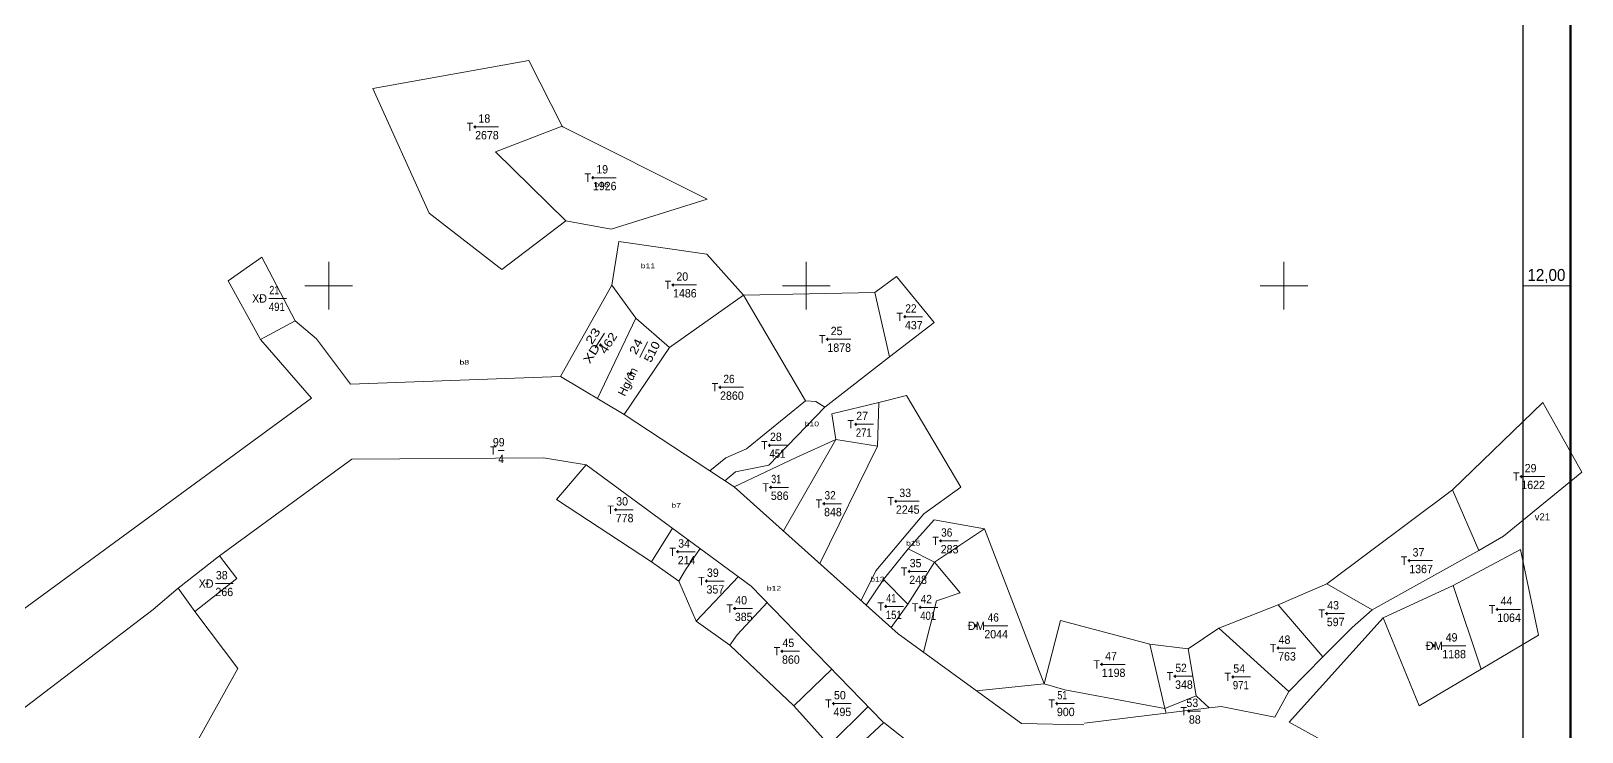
# Model space of a CAD drawing. Header units: metres. Extents: x 398680 to 399752, y 50566 to 51792.
# Drawn here: x 399075 to 399725, y 51013 to 51307 of the extents above; entities that cross this region are included whole.
import ezdxf
from ezdxf.enums import TextEntityAlignment as Align

# ---------------------------------------------------------------- set-up
doc = ezdxf.new("R2010")
doc.units = ezdxf.units.M
doc.header["$LTSCALE"] = 1.4
for name, color, linetype, lineweight in [('15', 7, 'Continuous', 13), ('22', 7, 'Continuous', 13), ('51', 7, 'Continuous', 13), ('63', 7, 'Continuous', 13)]:
    doc.layers.add(name, color=color, linetype=linetype, lineweight=lineweight)
doc.layers.add('50', color=7, linetype='Continuous')

msp = doc.modelspace()

# ---------------------------------------------------------------- hatches: boundary and pattern name
at = {"layer": '51'}
for points in [[(399261.362, 51266.499, 1), (399261.212, 51266.499, 1)], [(399310.697, 51245.225, 1), (399310.547, 51245.225, 1)], [(399344.255, 51200.33, 1), (399344.105, 51200.33, 1)], [(399344.26, 51200.339, 1), (399344.11, 51200.339, 1)], [(399171.507, 51194.685, 1), (399171.357, 51194.685, 1)], [(399441.371, 51186.995, 1), (399441.221, 51186.995, 1)], [(399408.898, 51177.571, 1), (399408.748, 51177.571, 1)], [(399313.887, 51175.124, 1), (399313.737, 51175.124, 1)], [(399326.529, 51163.29, 1), (399326.379, 51163.29, 1)], [(399363.959, 51157.485, 1), (399363.809, 51157.485, 1)], [(399420.814, 51142.015, 1), (399420.664, 51142.015, 1)], [(399384.667, 51133.23, 1), (399384.517, 51133.23, 1)], [(399699.514, 51120.125, 1), (399699.364, 51120.125, 1)], [(399385.214, 51115.6, 1), (399385.064, 51115.6, 1)], [(399320.273, 51106.25, 1), (399320.123, 51106.25, 1)], [(399407.516, 51108.77, 1), (399407.366, 51108.77, 1)], [(399437.6, 51109.804, 1), (399437.45, 51109.804, 1)], [(399456.368, 51093.21, 1), (399456.218, 51093.21, 1)], [(399346.235, 51088.635, 1), (399346.085, 51088.635, 1)], [(399443.181, 51080.393, 1), (399443.031, 51080.393, 1)], [(399652.579, 51084.918, 1), (399652.429, 51084.918, 1)], [(399149.121, 51075.33, 1), (399148.971, 51075.33, 1)], [(399358.278, 51076.381, 1), (399358.128, 51076.381, 1)], [(399370.132, 51064.891, 1), (399369.982, 51064.891, 1)], [(399433.386, 51065.735, 1), (399433.236, 51065.735, 1)], [(399447.796, 51065.35, 1), (399447.646, 51065.35, 1)], [(399618.044, 51062.754, 1), (399617.894, 51062.754, 1)], [(399689.424, 51064.54, 1), (399689.274, 51064.54, 1)], [(399471.128, 51057.651, 1), (399470.978, 51057.651, 1)], [(399389.897, 51047.005, 1), (399389.747, 51047.005, 1)], [(399597.678, 51048.341, 1), (399597.528, 51048.341, 1)], [(399662.926, 51049.315, 1), (399662.776, 51049.315, 1)], [(399523.828, 51041.49, 1), (399523.678, 51041.49, 1)], [(399554.509, 51036.525, 1), (399554.359, 51036.525, 1)], [(399578.72, 51036.285, 1), (399578.57, 51036.285, 1)], [(399411.487, 51025.105, 1), (399411.337, 51025.105, 1)], [(399505.01, 51025.101, 1), (399504.86, 51025.101, 1)], [(399560.302, 51021.92, 1), (399560.152, 51021.92, 1)]]:
    msp.add_hatch(color=256, dxfattribs=at).paths.add_polyline_path(points)

# ---------------------------------------------------------------- linework, layer by layer
at = {"layer": '15'}
for p, q in [((399261.29, 51266.5), (399271.09, 51266.5)), ((399310.62, 51245.22), (399320.42, 51245.22)), ((399344.18, 51200.34), (399353.98, 51200.34)), ((399174.93, 51194.68), (399182.28, 51194.68)), ((399441.3, 51187), (399448.65, 51187)), ((399311.59, 51173.94), (399315.53, 51180.14)), ((399330.24, 51169.9), (399333.52, 51176.48)), ((399408.82, 51177.57), (399418.62, 51177.57)), ((399363.88, 51157.48), (399373.68, 51157.48)), ((399420.74, 51142.02), (399428.09, 51142.02)), ((399271, 51131), (399273.45, 51131)), ((399384.59, 51133.23), (399391.94, 51133.23)), ((399699.44, 51120.12), (399709.24, 51120.12)), ((399385.14, 51115.6), (399392.49, 51115.6)), ((399320.2, 51106.25), (399327.55, 51106.25)), ((399407.44, 51108.77), (399414.79, 51108.77)), ((399437.52, 51109.8), (399447.32, 51109.8)), ((399456.29, 51093.21), (399463.64, 51093.21)), ((399346.16, 51088.64), (399353.51, 51088.64)), ((399443.11, 51080.39), (399450.46, 51080.39)), ((399652.5, 51084.92), (399662.3, 51084.92)), ((399152.55, 51075.33), (399159.9, 51075.33)), ((399358.2, 51076.38), (399365.55, 51076.38)), ((399370.06, 51064.89), (399377.41, 51064.89)), ((399433.31, 51065.74), (399440.66, 51065.74)), ((399447.72, 51065.35), (399455.07, 51065.35)), ((399617.97, 51062.75), (399625.32, 51062.75)), ((399689.35, 51064.54), (399699.15, 51064.54)), ((399474.55, 51057.65), (399484.35, 51057.65)), ((399389.82, 51047), (399397.17, 51047)), ((399597.6, 51048.34), (399604.95, 51048.34)), ((399666.35, 51049.32), (399676.15, 51049.32)), ((399523.75, 51041.49), (399533.55, 51041.49)), ((399554.43, 51036.52), (399561.78, 51036.52)), ((399578.64, 51036.28), (399586, 51036.28)), ((399411.41, 51025.1), (399418.76, 51025.1)), ((399504.94, 51025.1), (399512.28, 51025.1)), ((399560.23, 51021.92), (399565.13, 51021.92))]:
    msp.add_line(p, q, dxfattribs=at)
at = {"layer": '22'}
for p, q in [((399297.03, 51161.96), (399318.53, 51200.19)), ((399328.59, 51186.46), (399318.53, 51200.19)), ((399373.68, 51196.04), (399342.71, 51174.18)), ((399428.69, 51197.22), (399373.68, 51196.04)), ((399399.63, 51151.87), (399373.68, 51196.04)), ((399434.78, 51170.18), (399428.69, 51197.22)), ((399171.35, 51177.42), (399185.96, 51185.25)), ((399194.81, 51177.71), (399185.96, 51185.25)), ((399312.54, 51152.77), (399328.59, 51186.46)), ((399342.71, 51174.18), (399328.59, 51186.46)), ((399192.72, 51152.89), (399171.35, 51177.42)), ((399323.76, 51146.12), (399342.71, 51174.18)), ((399434.78, 51170.18), (399407.72, 51149.19)), ((399192.72, 51152.89), (399018.68, 51025.66)), ((399430.42, 51151.14), (399429.82, 51132.89)), ((399390.38, 51097.38), (399412.33, 51135.58)), ((399429.82, 51132.89), (399405.63, 51083.71)), ((399412.33, 51135.58), (399429.82, 51132.89)), ((399307.83, 51125.07), (399289.98, 51127.89)), ((399617.93, 51075.24), (399670.57, 51114.57)), ((399670.57, 51114.57), (399681.71, 51089.11)), ((399335.16, 51084.48), (399343.93, 51098.53)), ((399499.55, 51033.36), (399474.56, 51098.3)), ((399154.2, 51086.97), (399136.88, 51073.44)), ((399432.27, 51077.01), (399442.68, 51089.88)), ((399453.7, 51084.35), (399442.68, 51089.88)), ((399636.97, 51064.39), (399681.71, 51089.11)), ((399136.88, 51073.44), (399143.87, 51063.69)), ((399353.92, 51059.6), (399371.53, 51078.24)), ((399425.1, 51066.27), (399432.27, 51077.01)), ((399617.93, 51075.24), (399636.97, 51064.39)), ((399641.55, 51061.04), (399670.95, 51074.48)), ((399670.95, 51074.48), (399682.63, 51039.55)), ((399442.57, 51066.69), (399435.52, 51056.93)), ((399616.36, 51044.72), (399597.6, 51066.46)), ((399641.55, 51061.04), (399602.21, 51017.31)), ((399602.11, 51030.22), (399572.79, 51056.6)), ((399543.84, 51050), (399559.87, 51047.95)), ((399563.31, 51028.39), (399559.87, 51047.95)), ((399602.11, 51030.22), (399616.36, 51044.72)), ((399471.29, 51030.44), (399499.55, 51033.36)), ((399499.55, 51033.36), (399508.22, 51030.88)), ((399550.14, 51023.05), (399508.22, 51030.88)), ((399602.11, 51030.22), (399596.16, 51019.47)), ((399516.48, 51016.84), (399568.64, 51023.29)), ((399550.14, 51023.05), (399550.69, 51021.07)), ((399568.64, 51023.29), (399573.79, 51023.93)), ((399573.79, 51023.93), (399596.16, 51019.47)), ((399420.79, 51006.34), (399432.41, 51017.16))]:
    msp.add_line(p, q, dxfattribs=at)
at = {"layer": '22', "lineweight": 53}
msp.add_lwpolyline([(398680, 50680), (398680, 51720), (399720, 51720), (399720, 50680)], close=True, dxfattribs=at)
at = {"layer": '22'}
for points in [[(399299.29, 51227.19), (399272.47, 51206.84), (399242.08, 51230.38), (399218.43, 51282.49), (399283.8, 51294.34), (399297.74, 51266.83)], [(399299.29, 51227.19), (399269.82, 51255.99), (399297.74, 51266.83)], [(399299.29, 51227.19), (399318.24, 51223.62), (399358.43, 51236.18), (399298.1, 51266.46), (399297.74, 51266.83)], [(399318.53, 51200.19), (399321.54, 51218.45), (399358.28, 51213.17), (399373.68, 51196.04)], [(399185.96, 51185.25), (399171.95, 51211.95), (399157.81, 51202.04), (399171.35, 51177.42)], [(399434.78, 51170.18), (399453.59, 51184.58), (399437.73, 51203.81), (399428.69, 51197.22)], [(399369.84, 51115.79), (399323.74, 51146.14), (399297.03, 51161.96), (399209.16, 51158.8), (399194.81, 51177.71)], [(399399.63, 51151.87), (399374.98, 51131.68), (399366.25, 51127.91), (399359.55, 51122.56)], [(399407.72, 51149.19), (399404.05, 51151.57), (399399.63, 51151.87)], [(399412.33, 51135.58), (399410.7, 51146.37), (399430.42, 51151.14)], [(399422.92, 51068.22), (399429.08, 51080.69), (399449.19, 51104.46), (399464.7, 51115.67), (399441.89, 51154.03), (399430.42, 51151.14)], [(399681.71, 51089.11), (399691.94, 51095.14), (399724.84, 51121.98), (399708.38, 51151.14), (399670.57, 51114.57)], [(399365.88, 51118.4), (399370.39, 51122.12), (399384.26, 51124.89), (399407.72, 51149.19)], [(399369.84, 51115.79), (399395.75, 51128.08), (399412.33, 51135.58)], [(399289.98, 51127.89), (399209.66, 51127.39), (399154.2, 51086.97)], [(399307.83, 51125.07), (399295.39, 51110.52), (399335.16, 51084.48)], [(399432.24, 51017.29), (399376.92, 51074.28), (399307.83, 51125.07)], [(399516.17, 51016.21), (399490.08, 51016.79), (399438.53, 51054.23), (399369.84, 51115.79)], [(399442.68, 51089.88), (399453.5, 51102.07), (399474.56, 51098.3)], [(399474.56, 51098.3), (399453.7, 51084.35), (399442.57, 51066.69), (399432.27, 51077.01)], [(399154.2, 51086.97), (399161.55, 51077.48), (399143.87, 51063.69)], [(399346.64, 51076.38), (399349.47, 51081.09), (399355.5, 51090.02)], [(399670.95, 51074.48), (399699.16, 51089.53), (399706.69, 51053.79), (399682.63, 51039.55)], [(399335.16, 51084.48), (399346.64, 51076.38), (399353.92, 51059.6), (399367.93, 51049.52), (399394.75, 51024.16)], [(399449.11, 51046.55), (399454.53, 51068.09), (399464.47, 51071.48), (399453.7, 51084.35)], [(399059.71, 51013.68), (399126.48, 51064.41), (399136.88, 51073.44)], [(399617.93, 51075.24), (399597.6, 51066.46), (399572.79, 51056.6), (399559.87, 51047.95)], [(399367.93, 51049.52), (399371.1, 51053.91), (399383.55, 51067.45)], [(399143.87, 51063.69), (399161.92, 51039.73), (399110.76, 50947.89)], [(399499.55, 51033.36), (399506.5, 51059.93), (399543.84, 51050), (399550.14, 51023.05)], [(399616.36, 51044.72), (399628.59, 51056.9), (399636.97, 51064.39)], [(399641.55, 51061.04), (399656.61, 51024.15), (399682.63, 51039.55)], [(399425.85, 51023.87), (399409.58, 51007.74), (399394.75, 51024.16), (399410.65, 51039.54)], [(399550.14, 51023.05), (399563.31, 51028.39), (399568.64, 51023.29)], [(399473.64, 50989.62), (399473.33, 50992.64), (399463.11, 51000.17), (399446.62, 51006.02), (399432.41, 51017.16)], [(399602.21, 51017.31), (399616.9, 51009.26), (399640.11, 50977.09), (399645.43, 50960.03)]]:
    msp.add_lwpolyline(points, dxfattribs=at)
at = {"layer": '51'}
for p, q in [((399260.97, 51266.5), (399260.66, 51266.5)), ((399261.29, 51267.12), (399261.29, 51266.81)), ((399261.29, 51266.19), (399261.29, 51265.87)), ((399261.91, 51266.5), (399261.6, 51266.5)), ((399310.31, 51245.22), (399310, 51245.22)), ((399310.62, 51245.85), (399310.62, 51245.54)), ((399310.62, 51244.91), (399310.62, 51244.6)), ((399311.25, 51245.22), (399310.93, 51245.22)), ((399343.87, 51200.34), (399343.56, 51200.34)), ((399343.87, 51200.33), (399343.56, 51200.33)), ((399344.18, 51200.96), (399344.18, 51200.65)), ((399344.18, 51200.96), (399344.18, 51200.64)), ((399344.18, 51200.03), (399344.18, 51199.71)), ((399344.18, 51200.02), (399344.18, 51199.7)), ((399344.8, 51200.33), (399344.49, 51200.33)), ((399344.81, 51200.34), (399344.5, 51200.34)), ((399171.12, 51194.68), (399170.81, 51194.68)), ((399171.43, 51195.31), (399171.43, 51195)), ((399171.43, 51194.37), (399171.43, 51194.06)), ((399172.06, 51194.68), (399171.74, 51194.68)), ((399440.98, 51186.99), (399440.67, 51186.99)), ((399441.3, 51187.62), (399441.3, 51187.31)), ((399441.3, 51186.68), (399441.3, 51186.37)), ((399441.92, 51186.99), (399441.61, 51186.99)), ((399408.51, 51177.57), (399408.2, 51177.57)), ((399408.82, 51178.2), (399408.82, 51177.88)), ((399408.82, 51177.26), (399408.82, 51176.95)), ((399409.45, 51177.57), (399409.14, 51177.57)), ((399313.5, 51175.12), (399313.19, 51175.12)), ((399313.81, 51175.75), (399313.81, 51175.44)), ((399313.81, 51174.81), (399313.81, 51174.5)), ((399314.44, 51175.12), (399314.12, 51175.12)), ((399326.14, 51163.29), (399325.83, 51163.29)), ((399326.45, 51163.92), (399326.45, 51163.6)), ((399327.08, 51163.29), (399326.77, 51163.29)), ((399326.45, 51162.98), (399326.45, 51162.67)), ((399363.57, 51157.49), (399363.26, 51157.49)), ((399363.88, 51158.11), (399363.88, 51157.8)), ((399363.88, 51157.17), (399363.88, 51156.86)), ((399364.51, 51157.49), (399364.2, 51157.49)), ((399420.43, 51142.01), (399420.11, 51142.01)), ((399420.74, 51142.64), (399420.74, 51142.33)), ((399420.74, 51141.7), (399420.74, 51141.39)), ((399421.36, 51142.01), (399421.05, 51142.01)), ((399384.28, 51133.23), (399383.97, 51133.23)), ((399384.59, 51133.85), (399384.59, 51133.54)), ((399384.59, 51132.92), (399384.59, 51132.6)), ((399385.22, 51133.23), (399384.9, 51133.23)), ((399699.13, 51120.12), (399698.81, 51120.12)), ((399699.44, 51120.75), (399699.44, 51120.44)), ((399699.44, 51119.81), (399699.44, 51119.5)), ((399700.06, 51120.12), (399699.75, 51120.12)), ((399384.83, 51115.6), (399384.51, 51115.6)), ((399385.14, 51116.22), (399385.14, 51115.91)), ((399385.14, 51115.29), (399385.14, 51114.97)), ((399385.76, 51115.6), (399385.45, 51115.6)), ((399319.89, 51106.25), (399319.57, 51106.25)), ((399320.2, 51106.87), (399320.2, 51106.56)), ((399320.2, 51105.94), (399320.2, 51105.62)), ((399320.82, 51106.25), (399320.51, 51106.25)), ((399407.13, 51108.77), (399406.82, 51108.77)), ((399407.44, 51109.4), (399407.44, 51109.08)), ((399407.44, 51108.46), (399407.44, 51108.15)), ((399408.07, 51108.77), (399407.75, 51108.77)), ((399437.21, 51109.8), (399436.9, 51109.8)), ((399437.52, 51110.43), (399437.52, 51110.12)), ((399437.52, 51109.49), (399437.52, 51109.18)), ((399438.15, 51109.8), (399437.84, 51109.8)), ((399455.98, 51093.21), (399455.67, 51093.21)), ((399456.29, 51093.84), (399456.29, 51093.52)), ((399456.29, 51092.9), (399456.29, 51092.59)), ((399456.92, 51093.21), (399456.61, 51093.21)), ((399345.85, 51088.63), (399345.54, 51088.63)), ((399346.16, 51089.26), (399346.16, 51088.95)), ((399346.16, 51088.32), (399346.16, 51088.01)), ((399346.79, 51088.63), (399346.47, 51088.63)), ((399652.5, 51085.54), (399652.5, 51085.23)), ((399442.79, 51080.39), (399442.48, 51080.39)), ((399443.11, 51081.02), (399443.11, 51080.71)), ((399443.11, 51080.08), (399443.11, 51079.77)), ((399443.73, 51080.39), (399443.42, 51080.39)), ((399652.19, 51084.92), (399651.88, 51084.92)), ((399652.5, 51084.61), (399652.5, 51084.29)), ((399653.13, 51084.92), (399652.82, 51084.92)), ((399148.73, 51075.33), (399148.42, 51075.33)), ((399149.05, 51075.95), (399149.05, 51075.64)), ((399149.05, 51075.02), (399149.05, 51074.7)), ((399149.67, 51075.33), (399149.36, 51075.33)), ((399357.89, 51076.38), (399357.58, 51076.38)), ((399358.2, 51077.01), (399358.2, 51076.69)), ((399358.2, 51076.07), (399358.2, 51075.76)), ((399358.83, 51076.38), (399358.52, 51076.38)), ((399433.31, 51066.36), (399433.31, 51066.05)), ((399447.72, 51065.97), (399447.72, 51065.66)), ((399369.74, 51064.89), (399369.43, 51064.89)), ((399370.06, 51065.52), (399370.06, 51065.2)), ((399370.06, 51064.58), (399370.06, 51064.27)), ((399370.68, 51064.89), (399370.37, 51064.89)), ((399433, 51065.73), (399432.69, 51065.73)), ((399433.31, 51065.42), (399433.31, 51065.11)), ((399433.94, 51065.73), (399433.62, 51065.73)), ((399447.41, 51065.35), (399447.1, 51065.35)), ((399447.72, 51065.04), (399447.72, 51064.72)), ((399448.35, 51065.35), (399448.03, 51065.35)), ((399617.66, 51062.75), (399617.34, 51062.75)), ((399617.97, 51063.38), (399617.97, 51063.07)), ((399617.97, 51062.44), (399617.97, 51062.13)), ((399618.59, 51062.75), (399618.28, 51062.75)), ((399689.04, 51064.54), (399688.72, 51064.54)), ((399689.35, 51065.16), (399689.35, 51064.85)), ((399689.35, 51064.23), (399689.35, 51063.91)), ((399689.97, 51064.54), (399689.66, 51064.54)), ((399470.74, 51057.65), (399470.43, 51057.65)), ((399471.05, 51058.28), (399471.05, 51057.96)), ((399471.05, 51057.34), (399471.05, 51057.03)), ((399471.68, 51057.65), (399471.37, 51057.65)), ((399389.51, 51047.01), (399389.2, 51047.01)), ((399389.82, 51047.63), (399389.82, 51047.32)), ((399389.82, 51046.69), (399389.82, 51046.38)), ((399390.45, 51047.01), (399390.13, 51047.01)), ((399597.29, 51048.34), (399596.98, 51048.34)), ((399597.6, 51048.97), (399597.6, 51048.65)), ((399597.6, 51048.03), (399597.6, 51047.72)), ((399598.23, 51048.34), (399597.92, 51048.34)), ((399662.54, 51049.31), (399662.23, 51049.31)), ((399662.85, 51049.94), (399662.85, 51049.63)), ((399662.85, 51049), (399662.85, 51048.69)), ((399663.48, 51049.31), (399663.16, 51049.31)), ((399523.44, 51041.49), (399523.13, 51041.49)), ((399523.75, 51042.11), (399523.75, 51041.8)), ((399523.75, 51041.18), (399523.75, 51040.86)), ((399524.38, 51041.49), (399524.07, 51041.49)), ((399554.12, 51036.53), (399553.81, 51036.53)), ((399554.43, 51037.15), (399554.43, 51036.84)), ((399554.43, 51036.21), (399554.43, 51035.9)), ((399555.06, 51036.53), (399554.75, 51036.53)), ((399578.33, 51036.29), (399578.02, 51036.29)), ((399578.65, 51036.91), (399578.65, 51036.6)), ((399578.65, 51035.97), (399578.65, 51035.66)), ((399579.27, 51036.29), (399578.96, 51036.29)), ((399411.1, 51025.11), (399410.79, 51025.11)), ((399411.41, 51025.73), (399411.41, 51025.42)), ((399411.41, 51024.79), (399411.41, 51024.48)), ((399412.04, 51025.11), (399411.72, 51025.11)), ((399504.62, 51025.1), (399504.31, 51025.1)), ((399504.94, 51025.73), (399504.94, 51025.41)), ((399504.94, 51024.79), (399504.94, 51024.48)), ((399505.56, 51025.1), (399505.25, 51025.1)), ((399559.91, 51021.92), (399559.6, 51021.92)), ((399560.23, 51022.55), (399560.23, 51022.23)), ((399560.23, 51021.61), (399560.23, 51021.3)), ((399560.85, 51021.92), (399560.54, 51021.92))]:
    msp.add_line(p, q, dxfattribs=at)
msp.add_lwpolyline([(399344.18, 51200.64), (399343.87, 51200.33), (399344.18, 51200.02), (399344.49, 51200.33)], close=True, dxfattribs=at)
for centre, radius in [((399261.287, 51266.499), 0.312), ((399261.287, 51266.499), 0.075), ((399310.622, 51245.225), 0.312), ((399310.622, 51245.225), 0.075), ((399344.185, 51200.339), 0.312), ((399344.18, 51200.33), 0.075), ((399344.185, 51200.339), 0.075), ((399171.432, 51194.685), 0.312), ((399171.432, 51194.685), 0.075), ((399441.296, 51186.995), 0.312), ((399441.296, 51186.995), 0.075), ((399408.823, 51177.571), 0.312), ((399408.823, 51177.571), 0.075), ((399313.812, 51175.124), 0.312), ((399313.812, 51175.124), 0.075), ((399326.454, 51163.29), 0.312), ((399326.454, 51163.29), 0.075), ((399363.884, 51157.485), 0.312), ((399363.884, 51157.485), 0.075), ((399420.739, 51142.015), 0.312), ((399420.739, 51142.015), 0.075), ((399384.592, 51133.23), 0.312), ((399384.592, 51133.23), 0.075), ((399699.439, 51120.125), 0.312), ((399699.439, 51120.125), 0.075), ((399385.139, 51115.6), 0.312), ((399385.139, 51115.6), 0.075), ((399320.198, 51106.25), 0.312), ((399320.198, 51106.25), 0.075), ((399407.441, 51108.77), 0.312), ((399407.441, 51108.77), 0.075), ((399437.525, 51109.804), 0.312), ((399437.525, 51109.804), 0.075), ((399456.293, 51093.21), 0.312), ((399456.293, 51093.21), 0.075), ((399346.16, 51088.635), 0.312), ((399346.16, 51088.635), 0.075), ((399443.106, 51080.393), 0.312), ((399443.106, 51080.393), 0.075), ((399652.504, 51084.918), 0.312), ((399652.504, 51084.918), 0.075), ((399149.046, 51075.33), 0.312), ((399149.046, 51075.33), 0.075), ((399358.203, 51076.381), 0.312), ((399358.203, 51076.381), 0.075), ((399433.311, 51065.735), 0.312), ((399370.057, 51064.891), 0.312), ((399370.057, 51064.891), 0.075), ((399433.311, 51065.735), 0.075), ((399447.721, 51065.35), 0.312), ((399447.721, 51065.35), 0.075), ((399617.969, 51062.754), 0.312), ((399617.969, 51062.754), 0.075), ((399689.349, 51064.54), 0.312), ((399689.349, 51064.54), 0.075), ((399471.053, 51057.651), 0.312), ((399471.053, 51057.651), 0.075), ((399389.822, 51047.005), 0.312), ((399389.822, 51047.005), 0.075), ((399597.603, 51048.341), 0.312), ((399597.603, 51048.341), 0.075), ((399662.851, 51049.315), 0.312), ((399662.851, 51049.315), 0.075), ((399523.753, 51041.49), 0.312), ((399523.753, 51041.49), 0.075), ((399554.434, 51036.525), 0.312), ((399554.434, 51036.525), 0.075), ((399578.645, 51036.285), 0.312), ((399578.645, 51036.285), 0.075), ((399411.412, 51025.105), 0.312), ((399411.412, 51025.105), 0.075), ((399504.935, 51025.101), 0.312), ((399504.935, 51025.101), 0.075), ((399560.227, 51021.92), 0.312), ((399560.227, 51021.92), 0.075)]:
    msp.add_circle(centre, radius, dxfattribs=at)
at = {"layer": '63'}
for p, q in [((399200, 51190), (399200, 51210)), ((399400, 51190), (399400, 51210)), ((399600, 51190), (399600, 51210)), ((399190, 51200), (399210, 51200)), ((399390, 51200), (399410, 51200)), ((399590, 51200), (399610, 51200)), ((399700, 51200), (399720, 51200))]:
    msp.add_line(p, q, dxfattribs=at)
at = {"layer": '63', "lineweight": 25}
msp.add_lwpolyline([(398700, 50700), (398700, 51700), (399700, 51700), (399700, 50700)], close=True, dxfattribs=at)

# ---------------------------------------------------------------- texts
at = {"layer": '15'}
for s, width, p in [('T', 0.95, (399257.79, 51264.75)), ('18', 0.95, (399262.69, 51268.25)), ('2678', 0.95, (399261.29, 51261.25)), ('19', 0.95, (399312.02, 51246.98)), ('T', 0.95, (399307.12, 51243.48)), ('1926', 0.95, (399310.62, 51239.98)), ('20', 0.95, (399345.58, 51202.09)), ('XD', 0.95, (399167.93, 51192.94)), ('21', 0.8, (399175.11, 51196.44)), ('T', 0.95, (399340.68, 51198.59)), ('1486', 0.95, (399344.18, 51195.09)), ('491', 0.85, (399174.93, 51189.44)), ('22', 0.9, (399441.47, 51188.74)), ('25', 0.95, (399410.22, 51179.32)), ('T', 0.95, (399437.8, 51185.24)), ('437', 0.95, (399441.3, 51181.74)), ('T', 0.95, (399405.32, 51175.82)), ('1878', 0.95, (399408.82, 51172.32)), ('T', 0.95, (399360.38, 51155.74)), ('26', 0.9, (399365.28, 51159.24)), ('2860', 0.95, (399363.88, 51152.24)), ('27', 0.95, (399420.91, 51143.76)), ('28', 0.95, (399384.77, 51134.98)), ('T', 0.95, (399417.24, 51140.26)), ('271', 0.85, (399420.74, 51136.76)), ('T', 0.95, (399267.5, 51129.25)), ('99', 0.95, (399268.72, 51132.75)), ('T', 0.95, (399381.09, 51131.48)), ('451', 0.85, (399384.59, 51127.98)), ('4', 0.9, (399271, 51125.75)), ('29', 0.95, (399700.84, 51121.88)), ('31', 0.8, (399385.31, 51117.35)), ('T', 0.95, (399695.94, 51118.38)), ('1622', 0.95, (399699.44, 51114.88)), ('30', 0.95, (399320.37, 51108)), ('T', 0.95, (399381.64, 51113.85)), ('586', 0.95, (399385.14, 51110.35)), ('32', 0.9, (399407.62, 51110.52)), ('T', 0.95, (399434.02, 51108.05)), ('33', 0.95, (399438.93, 51111.55)), ('T', 0.95, (399316.7, 51104.5)), ('T', 0.95, (399403.94, 51107.02)), ('848', 0.95, (399407.44, 51103.52)), ('2245', 0.95, (399437.52, 51104.55)), ('778', 0.95, (399320.2, 51101)), ('36', 0.9, (399456.47, 51094.96)), ('34', 0.95, (399346.34, 51090.38)), ('T', 0.95, (399452.79, 51091.46)), ('T', 0.95, (399342.66, 51086.88)), ('214', 0.95, (399346.16, 51083.38)), ('35', 0.95, (399443.28, 51082.14)), ('283', 0.95, (399456.29, 51087.96)), ('T', 0.95, (399649, 51083.17)), ('37', 0.95, (399653.9, 51086.67)), ('38', 0.95, (399152.72, 51077.08)), ('39', 0.95, (399358.38, 51078.13)), ('T', 0.95, (399439.61, 51078.64)), ('1367', 0.95, (399652.5, 51079.67)), ('XD', 0.95, (399145.55, 51073.58)), ('266', 0.95, (399152.55, 51070.08)), ('T', 0.95, (399354.7, 51074.63)), ('357', 0.95, (399358.2, 51071.13)), ('248', 0.95, (399443.11, 51075.14)), ('T', 0.95, (399366.56, 51063.14)), ('40', 0.95, (399370.23, 51066.64)), ('T', 0.95, (399429.81, 51063.98)), ('41', 0.8, (399433.49, 51067.48)), ('T', 0.95, (399444.22, 51063.6)), ('42', 0.9, (399447.9, 51067.1)), ('43', 0.95, (399618.14, 51064.5)), ('T', 0.95, (399685.85, 51062.79)), ('44', 0.95, (399690.75, 51066.29)), ('385', 0.95, (399370.06, 51059.64)), ('151', 0.85, (399433.31, 51060.48)), ('401', 0.85, (399447.72, 51060.1)), ('46', 0.9, (399475.95, 51059.4)), ('T', 0.95, (399614.47, 51061)), ('597', 0.95, (399617.97, 51057.5)), ('1064', 0.95, (399689.35, 51059.29)), ('2044', 0.95, (399474.55, 51052.4)), ('48', 0.95, (399597.78, 51050.09)), ('49', 0.95, (399667.75, 51051.06)), ('T', 0.95, (399386.32, 51045.26)), ('45', 0.95, (399390, 51048.76)), ('47', 0.95, (399525.15, 51043.24)), ('T', 0.95, (399594.1, 51046.59)), ('763', 0.95, (399597.6, 51043.09)), ('1188', 0.95, (399666.35, 51044.06)), ('860', 0.95, (399389.82, 51041.76)), ('T', 0.95, (399520.25, 51039.74)), ('52', 0.9, (399554.61, 51038.28)), ('54', 0.95, (399578.82, 51038.04)), ('1198', 0.95, (399523.75, 51036.24)), ('T', 0.95, (399550.93, 51034.78)), ('348', 0.95, (399554.43, 51031.28)), ('T', 0.95, (399575.14, 51034.54)), ('971', 0.85, (399578.64, 51031.04)), ('50', 0.95, (399411.59, 51026.86)), ('51', 0.8, (399505.11, 51026.85)), ('53', 0.95, (399559.18, 51023.67)), ('T', 0.95, (399407.91, 51023.36)), ('495', 0.95, (399411.41, 51019.86)), ('T', 0.95, (399501.44, 51023.35)), ('900', 0.95, (399504.94, 51019.85)), ('T', 0.95, (399556.73, 51020.17)), ('88', 0.95, (399560.23, 51016.67))]:
    msp.add_text(s, height=3.5, dxfattribs=dict(at, width=width)).set_placement(p)
for s, rotation, width, p in [('23', 57.56, 1.35, (399310.21, 51175.03)), ('462', 57.56, 1.2, (399316.02, 51171.12)), ('24', 63.513, 1.25, (399328.75, 51170.84)), ('510', 63.513, 1.15, (399334.94, 51167.56)), ('XD', 57.56, 1.3, (399309.31, 51167.09))]:
    msp.add_text(s, height=3.5, rotation=rotation, dxfattribs=dict(at, width=width)).set_placement(p)
msp.add_text('Hg/đn', height=3.5, rotation=63.513, dxfattribs=at).set_placement((399324, 51153.46))
for p in [(399467.55, 51055.9), (399659.35, 51047.56)]:
    msp.add_text('ĐM', height=3.5, dxfattribs=at).set_placement(p)
at = {"layer": '50', "width": 1.35}
for s, p in [('b16  ', (399315.295, 51241.3)), ('b11  ', (399334.675, 51207.32)), ('b11  ', (399334.675, 51207.32)), ('b8  ', (399257.775, 51166.92)), ('b8  ', (399257.775, 51166.92)), ('b10  ', (399403.305, 51141.15)), ('b7  ', (399346.505, 51107.06)), ('b7  ', (399346.505, 51107.06)), ('b7  ', (399346.505, 51107.06)), ('b7  ', (399346.505, 51107.06)), ('b7  ', (399346.505, 51107.06)), ('b7  ', (399346.505, 51107.06)), ('b15  ', (399445.795, 51091.25)), ('b12  ', (399387.475, 51072.34)), ('b12  ', (399387.475, 51072.34)), ('b13  ', (399430.805, 51076.18)), ('b13  ', (399430.805, 51076.18))]:
    msp.add_text(s, height=2, dxfattribs=at).set_placement(p, align=Align.CENTER)
at = {"layer": '50'}
msp.add_text('v21  ', height=3, dxfattribs=at).set_placement((399709.375, 51101.74), align=Align.CENTER)
msp.add_text('v21  ', height=3, dxfattribs=at).set_placement((399709.375, 51101.74), align=Align.CENTER)
at = {"layer": '63', "width": 0.95}
msp.add_text('12,00', height=5, dxfattribs=at).set_placement((399702, 51202))

doc.saveas('drawing.dxf')
